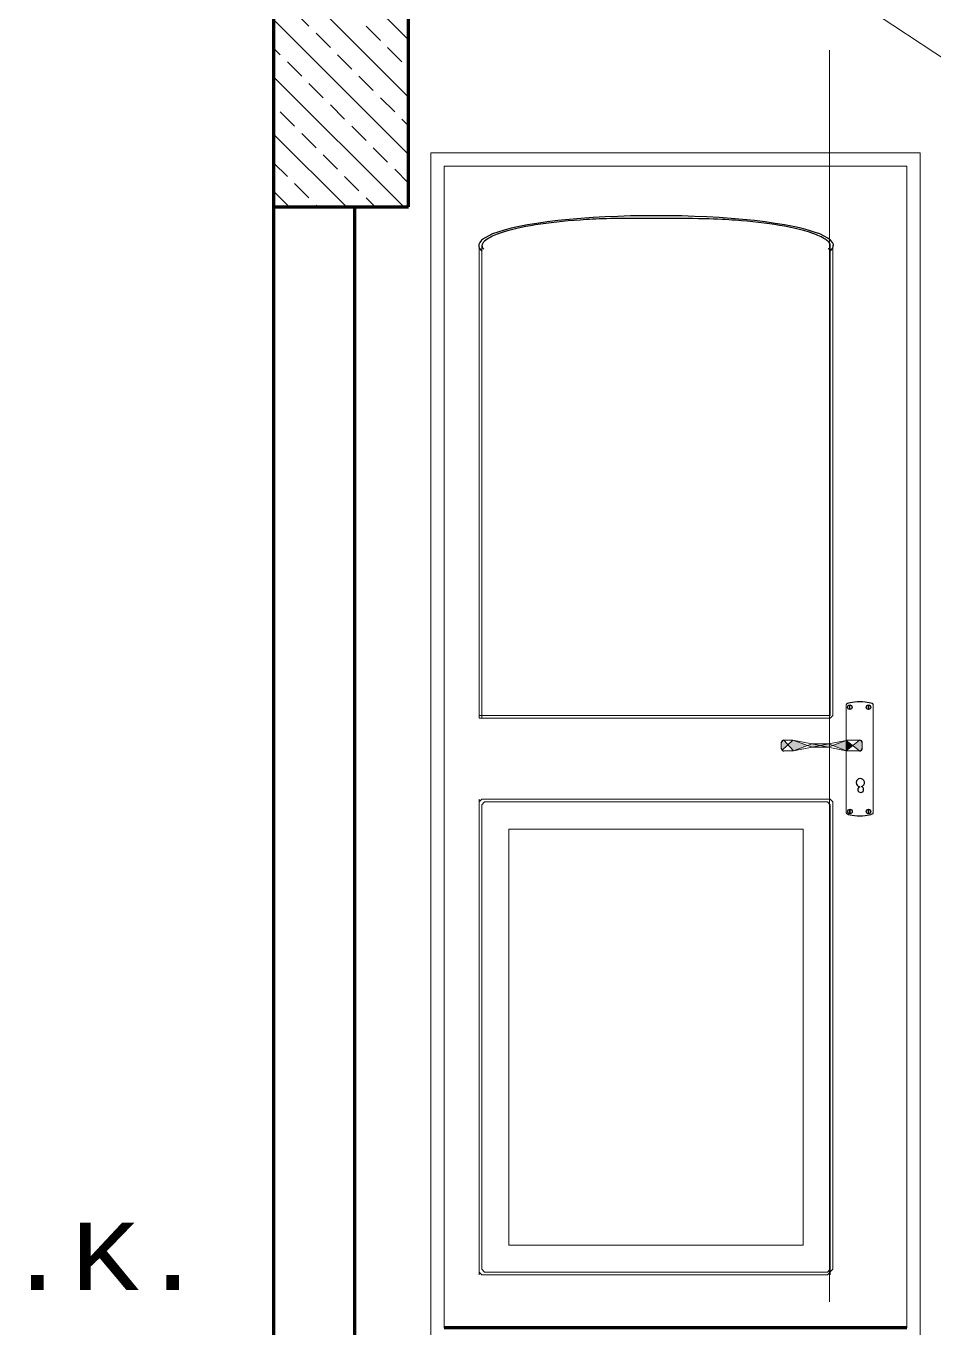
# Model space of a CAD drawing. Header units: millimetres. Extents: x 35860 to 71103, y -11298 to -8385.
# Drawn here: x 39346.7 to 39388.7, y -9694.9 to -9634.6 of the extents above; entities that cross this region are included whole.
import ezdxf
from ezdxf.enums import TextEntityAlignment as Align

# ---------------------------------------------------------------- set-up
doc = ezdxf.new("R2010")
doc.units = ezdxf.units.MM
doc.header["$MEASUREMENT"] = 0
doc.layers.get('0').update_dxf_attribs({"lineweight": 15})
for name, color, linetype, lineweight in [('02', 2, 'Continuous', 20), ('03_Yazı', 1, 'Continuous', 30), ('07', 3, 'Continuous', 70), ('Merd&Balkon', 40, 'Continuous', 20)]:
    doc.layers.add(name, color=color, linetype=linetype, lineweight=lineweight)
doc.layers.add('P', color=7, linetype='Continuous')
doc.styles.add('C', font='')
doc.styles.get('C').set_extended_font_data('Courier New Tur')

msp = doc.modelspace()

# ---------------------------------------------------------------- hatches: boundary and pattern name
at = {"layer": 'P'}
h = msp.add_hatch(color=256, dxfattribs=at)
h.paths.add_polyline_path([(39385.41, -9668.028, -0.414214), (39385.285, -9668.153), (39384.972, -9667.907), (39385.285, -9667.653, -0.414214), (39385.41, -9667.778)])
h.paths.add_polyline_path([(39384.045, -9667.904), (39384.669, -9667.669), (39384.669, -9668.153)])
h.paths.add_polyline_path([(39383.86, -9667.83), (39384.045, -9667.904), (39383.833, -9667.984), (39383.462, -9667.909)])
h.paths.add_polyline_path([(39383.462, -9667.909), (39383.083, -9667.984), (39382.874, -9667.906), (39383.071, -9667.83)])
h.paths.add_polyline_path([(39382.874, -9667.906), (39382.231, -9668.153), (39381.971, -9667.862), (39382.197, -9667.653)])
h.paths.add_polyline_path([(39381.971, -9667.862), (39381.697, -9668.116, -0.198912), (39381.66, -9668.028), (39381.66, -9667.903), (39381.66, -9667.778, -0.414214), (39381.785, -9667.653)])
h = msp.add_hatch(color=256, dxfattribs=at)
h.paths.add_polyline_path([(39385.41, -9668.028, -0.414214), (39385.285, -9668.153), (39384.972, -9667.907), (39385.285, -9667.653, -0.414214), (39385.41, -9667.778)])
h.paths.add_polyline_path([(39384.045, -9667.904), (39384.669, -9667.669), (39384.669, -9668.153)])
h.paths.add_polyline_path([(39383.86, -9667.83), (39384.045, -9667.904), (39383.833, -9667.984), (39383.462, -9667.909)])
h.paths.add_polyline_path([(39383.462, -9667.909), (39383.083, -9667.984), (39382.874, -9667.906), (39383.071, -9667.83)])
h.paths.add_polyline_path([(39382.874, -9667.906), (39382.231, -9668.153), (39381.971, -9667.862), (39382.197, -9667.653)])
h.paths.add_polyline_path([(39381.971, -9667.862), (39381.697, -9668.116, -0.198912), (39381.66, -9668.028), (39381.66, -9667.903), (39381.66, -9667.778, -0.414214), (39381.785, -9667.653)])
h = msp.add_hatch(color=256, dxfattribs=at)
h.paths.add_polyline_path([(39385.41, -9668.028, -0.414214), (39385.285, -9668.153), (39384.972, -9667.907), (39385.285, -9667.653, -0.414214), (39385.41, -9667.778)])
h.paths.add_polyline_path([(39384.045, -9667.904), (39384.669, -9667.669), (39384.669, -9668.153)])
h.paths.add_polyline_path([(39383.86, -9667.83), (39384.045, -9667.904), (39383.833, -9667.984), (39383.462, -9667.909)])
h.paths.add_polyline_path([(39383.462, -9667.909), (39383.083, -9667.984), (39382.874, -9667.906), (39383.071, -9667.83)])
h.paths.add_polyline_path([(39382.874, -9667.906), (39382.231, -9668.153), (39381.971, -9667.862), (39382.197, -9667.653)])
h.paths.add_polyline_path([(39381.971, -9667.862), (39381.697, -9668.116, -0.198912), (39381.66, -9668.028), (39381.66, -9667.903), (39381.66, -9667.778, -0.414214), (39381.785, -9667.653)])
msp.add_hatch(color=256, dxfattribs=at).paths.add_polyline_path([(39384.972, -9667.907), (39384.669, -9668.153), (39384.669, -9667.669)])
msp.add_hatch(color=256, dxfattribs=at).paths.add_polyline_path([(39384.972, -9667.907), (39384.669, -9668.153), (39384.669, -9667.669)])
msp.add_hatch(color=256, dxfattribs=at).paths.add_polyline_path([(39384.972, -9667.907), (39384.669, -9668.153), (39384.669, -9667.669)])

# ---------------------------------------------------------------- linework, layer by layer
for p, q in [((39364.409, -9637.901), (39356.984, -9630.476)), ((39364.409, -9635.249), (39359.636, -9630.476)), ((39364.409, -9640.553), (39358.159, -9634.303)), ((39359.792, -9634.609), (39359.129, -9633.946)), ((39360.786, -9635.604), (39360.123, -9634.941)), ((39363.106, -9635.272), (39362.443, -9634.609)), ((39364.101, -9636.267), (39363.438, -9635.604)), ((39358.466, -9635.935), (39358.159, -9635.628)), ((39361.78, -9636.598), (39361.117, -9635.935)), ((39383.896, -9635.732), (39383.896, -9693.64)), ((39359.46, -9636.929), (39358.797, -9636.267)), ((39364.181, -9642.976), (39358.159, -9636.954)), ((39360.455, -9637.924), (39359.792, -9637.261)), ((39362.775, -9637.592), (39362.112, -9636.929)), ((39363.769, -9638.587), (39363.106, -9637.924)), ((39359.129, -9639.25), (39358.466, -9638.587)), ((39361.449, -9638.918), (39360.786, -9638.255)), ((39364.409, -9639.227), (39364.101, -9638.918)), ((39361.529, -9642.976), (39358.159, -9639.606)), ((39360.123, -9640.244), (39359.46, -9639.581)), ((39362.443, -9639.913), (39361.78, -9639.25)), ((39363.438, -9640.907), (39362.775, -9640.244)), ((39358.797, -9641.57), (39358.159, -9640.932)), ((39361.117, -9641.238), (39360.455, -9640.575)), ((39362.112, -9642.233), (39361.449, -9641.57)), ((39364.409, -9641.878), (39363.769, -9641.238)), ((39359.792, -9642.564), (39359.129, -9641.901)), ((39358.878, -9642.976), (39358.159, -9642.257)), ((39362.855, -9642.976), (39362.443, -9642.564)), ((39360.203, -9642.976), (39360.123, -9642.896))]:
    msp.add_line(p, q)
at = {"layer": '02'}
for p, q in [((39365.434, -9695.476), (39365.434, -9640.476)), ((39365.434, -9695.476), (39365.434, -9640.476)), ((39365.434, -9640.476), (39388.092, -9640.476)), ((39365.434, -9695.476), (39365.434, -9640.476)), ((39388.092, -9640.476), (39388.092, -9695.476)), ((39388.092, -9640.476), (39388.092, -9695.476)), ((39388.092, -9640.476), (39388.092, -9695.476)), ((39366.059, -9694.851), (39366.059, -9641.101)), ((39366.059, -9694.851), (39366.059, -9641.101)), ((39366.059, -9641.101), (39387.467, -9641.101)), ((39366.059, -9694.851), (39366.059, -9641.101)), ((39387.467, -9641.101), (39387.467, -9694.851)), ((39387.467, -9641.101), (39387.467, -9694.851)), ((39387.467, -9641.101), (39387.467, -9694.851)), ((39367.678, -9666.641), (39367.678, -9644.766)), ((39367.678, -9666.641), (39367.678, -9644.766)), ((39367.678, -9666.641), (39367.678, -9644.766)), ((39367.803, -9666.641), (39367.803, -9644.766)), ((39367.803, -9666.641), (39367.803, -9644.766)), ((39367.803, -9666.641), (39367.803, -9644.766)), ((39383.928, -9644.766), (39383.928, -9666.516)), ((39383.928, -9644.766), (39383.928, -9666.516)), ((39383.928, -9644.766), (39383.928, -9666.516)), ((39384.053, -9644.766), (39384.053, -9666.516)), ((39384.053, -9644.766), (39384.053, -9666.516)), ((39384.053, -9644.766), (39384.053, -9666.516)), ((39384.669, -9666.016), (39384.669, -9671.016)), ((39384.669, -9666.016), (39384.669, -9671.016)), ((39384.669, -9666.016), (39384.669, -9671.016)), ((39384.815, -9666.028), (39384.814, -9666.234)), ((39384.815, -9666.028), (39384.814, -9666.234)), ((39384.815, -9666.028), (39384.814, -9666.234)), ((39384.838, -9666.028), (39384.839, -9666.235)), ((39384.838, -9666.028), (39384.839, -9666.235)), ((39384.838, -9666.028), (39384.839, -9666.235)), ((39385.683, -9666.028), (39385.682, -9666.234)), ((39385.683, -9666.028), (39385.682, -9666.234)), ((39385.683, -9666.028), (39385.682, -9666.234)), ((39385.706, -9666.028), (39385.707, -9666.235)), ((39385.706, -9666.028), (39385.707, -9666.235)), ((39385.706, -9666.028), (39385.707, -9666.235)), ((39385.919, -9668.516), (39385.919, -9666.016)), ((39385.919, -9668.516), (39385.919, -9666.016)), ((39385.919, -9668.516), (39385.919, -9666.016)), ((39367.678, -9666.516), (39383.928, -9666.516)), ((39367.678, -9666.516), (39383.928, -9666.516)), ((39367.678, -9666.516), (39383.928, -9666.516)), ((39367.678, -9666.641), (39383.928, -9666.641)), ((39367.678, -9666.641), (39383.928, -9666.641)), ((39367.678, -9666.641), (39383.928, -9666.641)), ((39384.053, -9666.516), (39383.928, -9666.641)), ((39384.053, -9666.516), (39383.928, -9666.641)), ((39384.053, -9666.516), (39383.928, -9666.641)), ((39381.66, -9667.778), (39381.66, -9667.903)), ((39381.66, -9667.778), (39381.66, -9667.903)), ((39381.66, -9667.778), (39381.66, -9667.903)), ((39381.66, -9667.903), (39381.66, -9668.028)), ((39381.66, -9667.903), (39381.66, -9668.028)), ((39381.66, -9667.903), (39381.66, -9668.028)), ((39382.197, -9667.653), (39381.697, -9668.116)), ((39382.197, -9667.653), (39381.697, -9668.116)), ((39382.197, -9667.653), (39381.697, -9668.116)), ((39382.197, -9667.653), (39381.785, -9667.653)), ((39381.785, -9667.653), (39382.231, -9668.153)), ((39382.197, -9667.653), (39381.785, -9667.653)), ((39381.785, -9667.653), (39382.231, -9668.153)), ((39382.197, -9667.653), (39381.785, -9667.653)), ((39381.785, -9667.653), (39382.231, -9668.153)), ((39382.197, -9667.653), (39383.071, -9667.83)), ((39382.197, -9667.653), (39383.083, -9667.984)), ((39382.197, -9667.653), (39383.071, -9667.83)), ((39382.197, -9667.653), (39383.083, -9667.984)), ((39382.197, -9667.653), (39383.071, -9667.83)), ((39382.197, -9667.653), (39383.083, -9667.984)), ((39382.231, -9668.153), (39383.071, -9667.83)), ((39382.231, -9668.153), (39383.071, -9667.83)), ((39382.231, -9668.153), (39383.071, -9667.83)), ((39382.231, -9668.153), (39383.083, -9667.984)), ((39382.231, -9668.153), (39383.083, -9667.984)), ((39382.231, -9668.153), (39383.083, -9667.984)), ((39383.071, -9667.83), (39383.86, -9667.83)), ((39383.071, -9667.83), (39383.833, -9667.984)), ((39383.071, -9667.83), (39383.86, -9667.83)), ((39383.071, -9667.83), (39383.833, -9667.984)), ((39383.071, -9667.83), (39383.86, -9667.83)), ((39383.071, -9667.83), (39383.833, -9667.984)), ((39383.86, -9667.83), (39383.083, -9667.984)), ((39383.86, -9667.83), (39383.083, -9667.984)), ((39383.86, -9667.83), (39383.083, -9667.984)), ((39383.083, -9667.984), (39383.833, -9667.984)), ((39383.083, -9667.984), (39383.833, -9667.984)), ((39383.083, -9667.984), (39383.833, -9667.984)), ((39384.669, -9667.669), (39383.833, -9667.984)), ((39384.669, -9667.669), (39383.833, -9667.984)), ((39384.669, -9667.669), (39383.833, -9667.984)), ((39383.833, -9667.984), (39384.669, -9668.153)), ((39383.833, -9667.984), (39384.669, -9668.153)), ((39383.833, -9667.984), (39384.669, -9668.153)), ((39383.86, -9667.83), (39384.669, -9667.669)), ((39383.86, -9667.83), (39384.669, -9667.669)), ((39383.86, -9667.83), (39384.669, -9667.669)), ((39383.86, -9667.83), (39384.669, -9668.153)), ((39383.86, -9667.83), (39384.669, -9668.153)), ((39383.86, -9667.83), (39384.669, -9668.153)), ((39385.285, -9667.653), (39384.669, -9667.653)), ((39385.285, -9667.653), (39384.669, -9668.153)), ((39385.285, -9667.653), (39384.669, -9667.653)), ((39385.285, -9667.653), (39384.669, -9668.153)), ((39385.285, -9667.653), (39384.669, -9667.653)), ((39385.285, -9667.653), (39384.669, -9668.153)), ((39384.669, -9667.669), (39385.285, -9668.153)), ((39384.669, -9667.669), (39385.285, -9668.153)), ((39384.669, -9667.669), (39385.285, -9668.153)), ((39385.41, -9668.028), (39385.41, -9667.778)), ((39385.41, -9668.028), (39385.41, -9667.778)), ((39385.41, -9668.028), (39385.41, -9667.778)), ((39381.785, -9668.153), (39382.231, -9668.153)), ((39381.785, -9668.153), (39382.231, -9668.153)), ((39381.785, -9668.153), (39382.231, -9668.153)), ((39384.669, -9668.153), (39385.285, -9668.153)), ((39384.669, -9668.153), (39385.285, -9668.153)), ((39384.669, -9668.153), (39385.285, -9668.153)), ((39385.919, -9671.016), (39385.919, -9668.516)), ((39385.919, -9671.016), (39385.919, -9668.516)), ((39385.919, -9671.016), (39385.919, -9668.516)), ((39367.678, -9692.391), (39367.678, -9670.391)), ((39367.678, -9692.391), (39367.678, -9670.391)), ((39367.678, -9670.516), (39367.803, -9670.391)), ((39367.678, -9692.391), (39367.678, -9670.391)), ((39367.678, -9692.391), (39367.678, -9670.391)), ((39367.678, -9670.516), (39367.803, -9670.391)), ((39367.678, -9692.391), (39367.678, -9670.391)), ((39367.678, -9692.391), (39367.678, -9670.391)), ((39367.678, -9670.516), (39367.803, -9670.391)), ((39367.678, -9692.266), (39367.678, -9670.516)), ((39367.678, -9692.266), (39367.678, -9670.516)), ((39367.678, -9692.266), (39367.678, -9670.516)), ((39367.803, -9670.391), (39383.928, -9670.391)), ((39367.803, -9670.391), (39383.928, -9670.391)), ((39367.803, -9670.391), (39383.928, -9670.391)), ((39367.928, -9670.516), (39367.803, -9670.641)), ((39367.928, -9670.516), (39367.803, -9670.641)), ((39367.928, -9670.516), (39367.803, -9670.641)), ((39367.928, -9670.516), (39383.803, -9670.516)), ((39367.928, -9670.516), (39383.803, -9670.516)), ((39367.928, -9670.516), (39383.803, -9670.516)), ((39383.803, -9670.516), (39383.928, -9670.641)), ((39383.803, -9670.516), (39383.928, -9670.641)), ((39383.803, -9670.516), (39383.928, -9670.641)), ((39384.053, -9670.516), (39383.928, -9670.391)), ((39384.053, -9670.516), (39383.928, -9670.391)), ((39384.053, -9670.516), (39383.928, -9670.391)), ((39384.053, -9670.516), (39384.053, -9692.141)), ((39384.053, -9670.516), (39384.053, -9692.141)), ((39384.053, -9670.516), (39384.053, -9692.141)), ((39367.803, -9692.141), (39367.803, -9670.641)), ((39367.803, -9692.141), (39367.803, -9670.641)), ((39367.803, -9692.141), (39367.803, -9670.641)), ((39383.928, -9670.641), (39383.928, -9692.141)), ((39383.928, -9670.641), (39383.928, -9692.391)), ((39383.928, -9670.641), (39383.928, -9692.391)), ((39383.928, -9670.641), (39383.928, -9692.141)), ((39383.928, -9670.641), (39383.928, -9692.391)), ((39383.928, -9670.641), (39383.928, -9692.391)), ((39383.928, -9670.641), (39383.928, -9692.141)), ((39383.928, -9670.641), (39383.928, -9692.391)), ((39383.928, -9670.641), (39383.928, -9692.391)), ((39384.824, -9670.855), (39384.823, -9671.061)), ((39384.824, -9670.855), (39384.823, -9671.061)), ((39384.824, -9670.855), (39384.823, -9671.061)), ((39384.847, -9670.854), (39384.848, -9671.062)), ((39384.847, -9670.854), (39384.848, -9671.062)), ((39384.847, -9670.854), (39384.848, -9671.062)), ((39385.683, -9670.855), (39385.682, -9671.061)), ((39385.683, -9670.855), (39385.682, -9671.061)), ((39385.683, -9670.855), (39385.682, -9671.061)), ((39385.706, -9670.854), (39385.707, -9671.062)), ((39385.706, -9670.854), (39385.707, -9671.062)), ((39385.706, -9670.854), (39385.707, -9671.062)), ((39369.053, -9691.016), (39369.053, -9671.766)), ((39369.053, -9671.766), (39382.678, -9671.766)), ((39369.053, -9691.016), (39369.053, -9671.766)), ((39369.053, -9671.766), (39382.678, -9671.766)), ((39369.053, -9691.016), (39369.053, -9671.766)), ((39369.053, -9671.766), (39382.678, -9671.766)), ((39382.678, -9671.766), (39382.678, -9691.016)), ((39382.678, -9671.766), (39382.678, -9691.016)), ((39382.678, -9671.766), (39382.678, -9691.016)), ((39382.678, -9691.016), (39369.053, -9691.016)), ((39382.678, -9691.016), (39369.053, -9691.016)), ((39382.678, -9691.016), (39369.053, -9691.016)), ((39367.928, -9692.266), (39367.803, -9692.141)), ((39367.928, -9692.266), (39367.803, -9692.141)), ((39367.928, -9692.266), (39367.803, -9692.141)), ((39383.803, -9692.391), (39384.053, -9692.141)), ((39383.803, -9692.266), (39383.928, -9692.141)), ((39383.803, -9692.391), (39384.053, -9692.141)), ((39383.803, -9692.266), (39383.928, -9692.141)), ((39383.803, -9692.391), (39384.053, -9692.141)), ((39383.803, -9692.266), (39383.928, -9692.141)), ((39367.803, -9692.391), (39367.678, -9692.266)), ((39367.803, -9692.391), (39367.678, -9692.266)), ((39367.803, -9692.391), (39367.678, -9692.266)), ((39383.803, -9692.391), (39367.803, -9692.391)), ((39383.803, -9692.391), (39367.803, -9692.391)), ((39383.803, -9692.391), (39367.803, -9692.391)), ((39383.803, -9692.266), (39367.928, -9692.266)), ((39383.803, -9692.266), (39367.928, -9692.266)), ((39383.803, -9692.266), (39367.928, -9692.266))]:
    msp.add_line(p, q, dxfattribs=at)
at = {"layer": '07'}
for p, q in [((39358.159, -9632.976), (39358.159, -9642.976)), ((39364.409, -9642.976), (39364.409, -9632.976)), ((39358.159, -9642.976), (39364.409, -9642.976)), ((39358.159, -9642.976), (39358.159, -9695.476)), ((39361.909, -9642.976), (39361.909, -9695.476)), ((39387.467, -9694.851), (39366.059, -9694.851))]:
    msp.add_line(p, q, dxfattribs=at)
at = {"layer": 'Merd&Balkon'}
msp.add_line((39384.409, -9632.976), (39418.136, -9655.198), dxfattribs=at)
at = {"layer": 'P'}
for centre in [(39384.83, -9666.131), (39384.83, -9666.131), (39384.83, -9666.131), (39385.697, -9666.131), (39385.697, -9666.131), (39385.697, -9666.131), (39384.839, -9670.958), (39384.839, -9670.958), (39384.839, -9670.958), (39385.697, -9670.958), (39385.697, -9670.958), (39385.697, -9670.958)]:
    msp.add_circle(centre, 0.104, dxfattribs=at)
for centre, radius, start, end in [((39381.785, -9667.778), 0.125, 90, 180), ((39381.785, -9667.778), 0.125, 90, 180), ((39381.785, -9667.778), 0.125, 90, 180), ((39381.785, -9668.028), 0.125, 180, 270), ((39381.785, -9668.028), 0.125, 180, 270), ((39381.785, -9668.028), 0.125, 180, 270), ((39385.285, -9667.778), 0.125, 0, 90), ((39385.285, -9667.778), 0.125, 0, 90), ((39385.285, -9667.778), 0.125, 0, 90), ((39385.285, -9668.028), 0.125, 270, 360), ((39385.285, -9668.028), 0.125, 270, 360), ((39385.285, -9668.028), 0.125, 270, 360), ((39385.32, -9669.62), 0.192, 284.72109, 262.21583), ((39385.32, -9669.62), 0.192, 284.72109, 262.21583), ((39385.32, -9669.62), 0.192, 284.72109, 262.21583), ((39385.339, -9669.936), 0.134, 109.65495, 77.28197), ((39385.339, -9669.936), 0.134, 109.65495, 77.28197), ((39385.339, -9669.936), 0.134, 109.65495, 77.28197)]:
    msp.add_arc(centre, radius, start, end, dxfattribs=at)
for centre, major_axis, ratio, start_param, end_param in [((39375.866, -9644.766), (8.21, 0), 0.168311, -0.190118, 3.33171), ((39375.866, -9644.766), (8.21, 0), 0.168311, -0.190118, 3.33171), ((39375.866, -9644.766), (8.21, 0), 0.168311, -0.190118, 3.33171), ((39385.294, -9666.016), (-0.625, 0), 0.212402, 3.141593, 6.283185), ((39385.294, -9666.016), (-0.625, 0), 0.212402, 3.141593, 6.283185), ((39385.294, -9666.016), (-0.625, 0), 0.212402, 3.141593, 6.283185), ((39385.294, -9671.016), (0.625, 0), 0.219502, 3.141593, 6.283185), ((39385.294, -9671.016), (0.625, 0), 0.219502, 3.141593, 6.283185), ((39385.294, -9671.016), (0.625, 0), 0.219502, 3.141593, 6.283185)]:
    msp.add_ellipse(centre, major_axis=major_axis, ratio=ratio, start_param=start_param, end_param=end_param, dxfattribs=at)
msp.add_open_spline([(39383.839, -9644.94), (39383.877, -9644.9), (39383.901, -9644.863), (39383.928, -9644.8), (39383.931, -9644.774), (39383.924, -9644.719), (39383.913, -9644.688), (39383.864, -9644.616), (39383.827, -9644.576), (39383.723, -9644.491), (39383.656, -9644.447), (39383.4, -9644.307), (39383.157, -9644.211), (39382.56, -9644.031), (39382.205, -9643.948), (39381.223, -9643.767), (39380.545, -9643.68), (39379.079, -9643.556), (39378.292, -9643.52), (39374.201, -9643.502), (39373.398, -9643.521), (39371.872, -9643.612), (39371.15, -9643.684), (39369.872, -9643.872), (39369.317, -9643.988), (39368.612, -9644.199), (39368.388, -9644.285), (39368.09, -9644.435), (39367.993, -9644.5), (39367.877, -9644.604), (39367.846, -9644.645), (39367.808, -9644.715), (39367.802, -9644.744), (39367.805, -9644.8), (39367.813, -9644.831), (39367.85, -9644.89), (39367.869, -9644.914), (39367.893, -9644.94)], degree=3, knots=[2.951475, 2.951475, 2.951475, 2.951475, 3.059195, 3.059195, 3.166914, 3.166914, 3.274634, 3.274634, 3.382354, 3.382354, 3.490074, 3.490074, 3.727951, 3.727951, 3.965828, 3.965828, 4.311575, 4.311575, 4.657322, 4.657322, 5.003069, 5.003069, 5.348816, 5.348816, 5.694562, 5.694562, 5.908327, 5.908327, 6.0657, 6.0657, 6.178537, 6.178537, 6.291373, 6.291373, 6.40421, 6.40421, 6.473303, 6.473303, 6.473303, 6.473303], dxfattribs=at)
msp.add_open_spline([(39383.839, -9644.94), (39383.877, -9644.9), (39383.901, -9644.863), (39383.928, -9644.8), (39383.931, -9644.774), (39383.924, -9644.719), (39383.913, -9644.688), (39383.864, -9644.616), (39383.827, -9644.576), (39383.723, -9644.491), (39383.656, -9644.447), (39383.4, -9644.307), (39383.157, -9644.211), (39382.56, -9644.031), (39382.205, -9643.948), (39381.223, -9643.767), (39380.545, -9643.68), (39379.079, -9643.556), (39378.292, -9643.52), (39374.201, -9643.502), (39373.398, -9643.521), (39371.872, -9643.612), (39371.15, -9643.684), (39369.872, -9643.872), (39369.317, -9643.988), (39368.612, -9644.199), (39368.388, -9644.285), (39368.09, -9644.435), (39367.993, -9644.5), (39367.877, -9644.604), (39367.846, -9644.645), (39367.808, -9644.715), (39367.802, -9644.744), (39367.805, -9644.8), (39367.813, -9644.831), (39367.85, -9644.89), (39367.869, -9644.914), (39367.893, -9644.94)], degree=3, knots=[2.951475, 2.951475, 2.951475, 2.951475, 3.059195, 3.059195, 3.166914, 3.166914, 3.274634, 3.274634, 3.382354, 3.382354, 3.490074, 3.490074, 3.727951, 3.727951, 3.965828, 3.965828, 4.311575, 4.311575, 4.657322, 4.657322, 5.003069, 5.003069, 5.348816, 5.348816, 5.694562, 5.694562, 5.908327, 5.908327, 6.0657, 6.0657, 6.178537, 6.178537, 6.291373, 6.291373, 6.40421, 6.40421, 6.473303, 6.473303, 6.473303, 6.473303], dxfattribs=at)
msp.add_open_spline([(39383.839, -9644.94), (39383.877, -9644.9), (39383.901, -9644.863), (39383.928, -9644.8), (39383.931, -9644.774), (39383.924, -9644.719), (39383.913, -9644.688), (39383.864, -9644.616), (39383.827, -9644.576), (39383.723, -9644.491), (39383.656, -9644.447), (39383.4, -9644.307), (39383.157, -9644.211), (39382.56, -9644.031), (39382.205, -9643.948), (39381.223, -9643.767), (39380.545, -9643.68), (39379.079, -9643.556), (39378.292, -9643.52), (39374.201, -9643.502), (39373.398, -9643.521), (39371.872, -9643.612), (39371.15, -9643.684), (39369.872, -9643.872), (39369.317, -9643.988), (39368.612, -9644.199), (39368.388, -9644.285), (39368.09, -9644.435), (39367.993, -9644.5), (39367.877, -9644.604), (39367.846, -9644.645), (39367.808, -9644.715), (39367.802, -9644.744), (39367.805, -9644.8), (39367.813, -9644.831), (39367.85, -9644.89), (39367.869, -9644.914), (39367.893, -9644.94)], degree=3, knots=[2.951475, 2.951475, 2.951475, 2.951475, 3.059195, 3.059195, 3.166914, 3.166914, 3.274634, 3.274634, 3.382354, 3.382354, 3.490074, 3.490074, 3.727951, 3.727951, 3.965828, 3.965828, 4.311575, 4.311575, 4.657322, 4.657322, 5.003069, 5.003069, 5.348816, 5.348816, 5.694562, 5.694562, 5.908327, 5.908327, 6.0657, 6.0657, 6.178537, 6.178537, 6.291373, 6.291373, 6.40421, 6.40421, 6.473303, 6.473303, 6.473303, 6.473303], dxfattribs=at)

# ---------------------------------------------------------------- texts
at = {"layer": '03_Yazı', "style": 'C'}
msp.add_attdef('2.B.K.', text='A:10.00m2', height=3.125, dxfattribs=at).set_placement((39345.66, -9691.539), align=Align.MIDDLE_CENTER)

doc.saveas('drawing.dxf')
